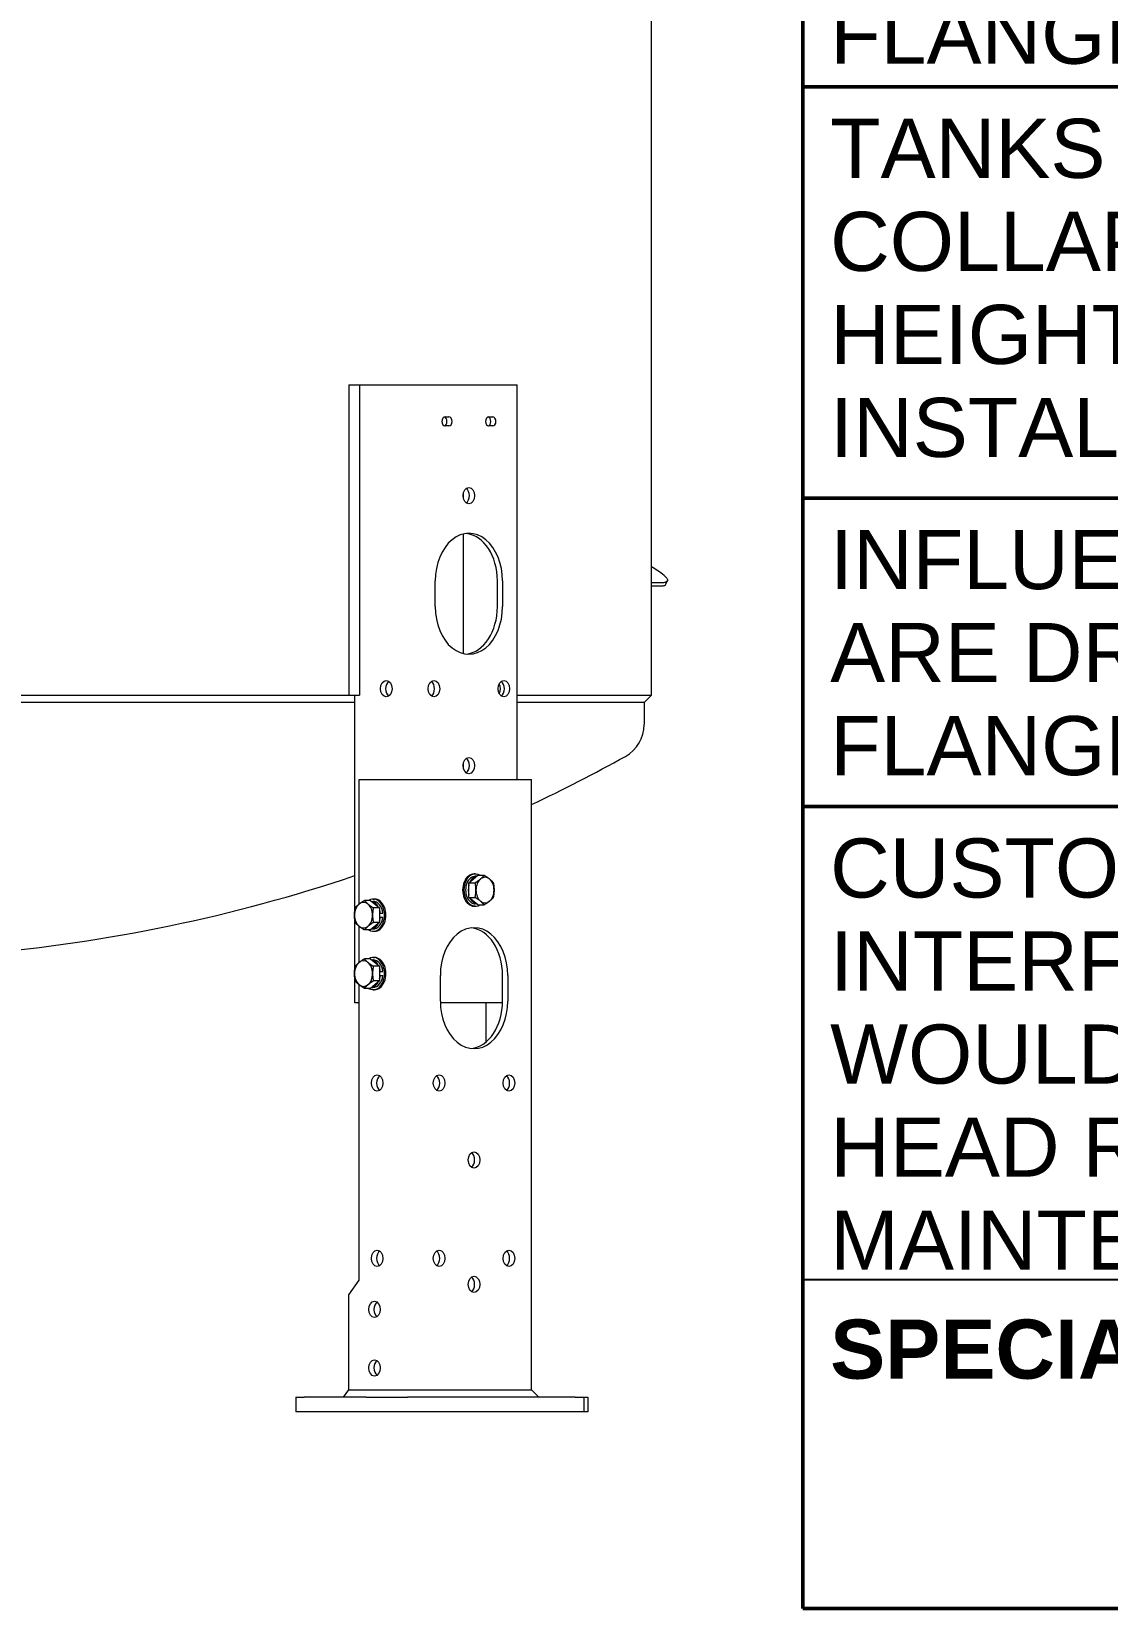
# Model space of a CAD drawing. Header units: inches. Extents: x 20 to 536, y 8 to 344.
# Drawn here: x 431.5 to 468.4, y 44 to 98 of the extents above; entities that cross this region are included whole.
import ezdxf
from ezdxf.enums import TextEntityAlignment as Align

# ---------------------------------------------------------------- set-up
doc = ezdxf.new("R2010")
doc.units = ezdxf.units.IN
doc.header["$LTSCALE"] = 16
doc.header["$MEASUREMENT"] = 0
doc.layers.get('0').update_dxf_attribs({"lineweight": 25})
for name, color, linetype, lineweight in [('Sketch Geometry (ANSI)', 7, 'Continuous', 25), ('Sketch Geometry(MEMCOR)', 7, 'Continuous', 50), ('Symbols(MEMCOR)', 7, 'Continuous', 25), ('Visible (ANSI)', 7, 'Continuous', 50)]:
    doc.layers.add(name, color=color, linetype=linetype, lineweight=lineweight)
doc.styles.add('MEMCOR', font='arial.ttf')
doc.styles.get("Standard").update_dxf_attribs({"font": 'arial.ttf'})

# ---------------------------------------------------------------- blocks, each defined once
blk = doc.blocks.new('NOTES')
at = {"layer": 'Sketch Geometry (ANSI)'}
blk.add_line((-2.075, -1.21), (2.075, -1.21), dxfattribs=at)
at = {"layer": 'Sketch Geometry(MEMCOR)'}
for p, q in [((-2.075, -1.85), (-2.075, 1.85)), ((-2.075, 1.11), (2.075, 1.11)), ((-2.075, 1.11), (2.075, 1.11)), ((-2.075, 0.31), (2.075, 0.31)), ((-2.075, -0.29), (2.075, -0.29)), ((2.075, -1.85), (-2.075, -1.85))]:
    blk.add_line(p, q, dxfattribs=at)
at = {"layer": 'Symbols(MEMCOR)', "color": 7, "insert": (-2.0218, 1.27), "char_height": 0.114972, "width": 3.913787, "attachment_point": 1, "style": 'MEMCOR'}
blk.add_mtext('\\fArial|b0|i0;FLANGES CONFORM TO ANSI B16.5, CLASS 150', dxfattribs=at)
at = {"layer": 'Symbols(MEMCOR)', "color": 7, "char_height": 0.114972, "attachment_point": 1, "line_spacing_factor": 0.944221, "style": 'MEMCOR'}
for s, insert, width in [('\\fArial|b0|i0;TANKS ARE SHIPPED WITH LEGS IN THE COLLAPSED POSITION TO REDUCE OVERALL HEIGHT AND ASSIST TANK ACCESS. TANK MUST BE INSTALLED WITH LEGS IN EXTENDED POSITION.', (-2.0218, 1.048), 4.125148), ('\\fArial|b0|i0;INFLUENT, EFFLUENT, & DRAIN CONNECTIONS ARE DRILLED FOR METRIC AND IMPERIAL FLANGE BOLT PATTERNS', (-2.0218, 0.248), 3.923818), ('\\fArial|b0|i0;CUSTOMER IS TO CONFIRM THERE ARE NO INTERFERENCES IN THE FILTER ROOM THAT WOULD INHIBIT THE ROTATIONAL SWING OF THE HEAD REQUIRED FOR GENERAL FILTER MAINTENANCE', (-2.0218, -0.352), 4.083133)]:
    blk.add_mtext(s, dxfattribs=dict(at, insert=insert, width=width))
at = {"layer": 'Symbols(MEMCOR)', "color": 7, "insert": (-2.0218, -1.288), "char_height": 0.114972, "attachment_point": 1, "style": 'MEMCOR'}
blk.add_mtext('\\fArial|b1|i0;{\\H0.1150;SPECIAL NOTES:}', dxfattribs=at)
at = {"layer": 'Symbols(MEMCOR)', "color": 7, "lineweight": 30, "flags": 63}
for tag, p in [('@Special_Notes', (-2.0218, -1.4827)), ('@Special_Notes1', (-2.0218, -1.6773))]:
    blk.add_attdef(tag, text='', height=0.115, dxfattribs=at).set_placement(p, align=Align.TOP_LEFT)

msp = doc.modelspace()

# ---------------------------------------------------------------- linework, layer by layer
at = {"layer": 'Visible (ANSI)', "linetype": 'Continuous', "lineweight": 18}
for p, q in [((452.761224, 75.28516), (452.761224, 106.168991)), ((442.397584, 85.91016), (442.768495, 85.91016)), ((442.397584, 85.91016), (442.397584, 75.28516)), ((442.768495, 85.91016), (444.076513, 85.91016)), ((442.768495, 85.91016), (442.768495, 75.28516)), ((444.076513, 85.91016), (445.05232, 85.91016)), ((445.05232, 85.91016), (447.9656, 85.91016)), ((447.9656, 85.91016), (448.167696, 85.91016)), ((448.167696, 72.40616), (448.167696, 85.91016)), ((445.692252, 84.81516), (445.826602, 84.81516)), ((447.191318, 84.81516), (447.325668, 84.81516)), ((445.826602, 84.50516), (445.692252, 84.50516)), ((447.325668, 84.50516), (447.191318, 84.50516)), ((446.320826, 82.032919), (446.320826, 82.207402)), ((446.320826, 76.712021), (446.320826, 80.808299)), ((445.356376, 78.32016), (445.356376, 79.20016)), ((447.484767, 78.32016), (447.484767, 79.20016)), ((447.661544, 79.20016), (447.661544, 78.32016)), ((453.145084, 79.137376), (452.761224, 79.137376)), ((452.761224, 79.027477), (453.095981, 79.027477)), ((453.253236, 79.08978), (453.302346, 79.199693)), ((425.009202, 75.28516), (442.397584, 75.28516)), ((442.397584, 75.28516), (442.768495, 75.28516)), ((442.608515, 67.940886), (442.608515, 75.28516)), ((443.739464, 75.28516), (443.798378, 75.28516)), ((445.19469, 75.28516), (445.253604, 75.28516)), ((448.167696, 75.28516), (452.761224, 75.28516)), ((452.5092, 75.03516), (452.7592, 75.28516)), ((442.608515, 75.03516), (425.009202, 75.03516)), ((452.5092, 75.03516), (448.167696, 75.03516)), ((452.5092, 75.03516), (452.5092, 74.284899)), ((446.320826, 72.791919), (446.320826, 72.966402)), ((442.748274, 72.40616), (443.940956, 72.40616)), ((442.748274, 68.13533), (442.748274, 72.40616)), ((443.940956, 72.40616), (444.916763, 72.40616)), ((444.916763, 72.40616), (448.45471, 72.40616)), ((448.45471, 72.40616), (448.656807, 72.40616)), ((448.656807, 51.50616), (448.656807, 72.40616)), ((446.509308, 68.868751), (446.818667, 69.121342)), ((446.730279, 69.167342), (446.685737, 69.167342)), ((446.818667, 69.121342), (447.034104, 69.121342)), ((446.509308, 68.36357), (446.509308, 68.868751)), ((446.509308, 68.868751), (446.724745, 68.868751)), ((446.777234, 69.087512), (446.730279, 69.087512)), ((443.145674, 68.261342), (442.930237, 68.261342)), ((443.145674, 68.261342), (443.455033, 68.008751)), ((443.187108, 68.227512), (443.234062, 68.227512)), ((443.234062, 68.307342), (443.278604, 68.307342)), ((446.818667, 68.110979), (446.509308, 68.36357)), ((446.509308, 68.36357), (446.724745, 68.36357)), ((446.730279, 68.064979), (446.685737, 68.064979)), ((446.777234, 68.144809), (446.730279, 68.144809)), ((446.818667, 68.110979), (447.034104, 68.110979)), ((442.608515, 65.940886), (442.608515, 67.571435)), ((443.455033, 67.50357), (443.145674, 67.250979)), ((443.455033, 68.008751), (443.239596, 68.008751)), ((443.455033, 67.50357), (443.239596, 67.50357)), ((443.455033, 68.008751), (443.455033, 67.50357)), ((443.475503, 67.823961), (443.455033, 67.823961)), ((443.455033, 67.68836), (443.475503, 67.68836)), ((443.475503, 67.823961), (443.563892, 67.823961)), ((443.475503, 67.68836), (443.563892, 67.68836)), ((442.748274, 66.13533), (442.748274, 67.376991)), ((443.145674, 67.250979), (442.930237, 67.250979)), ((443.187108, 67.284809), (443.234062, 67.284809)), ((443.234062, 67.204979), (443.278604, 67.204979)), ((443.145674, 66.261342), (442.930237, 66.261342)), ((443.145674, 66.261342), (443.455033, 66.008751)), ((443.187108, 66.227512), (443.234062, 66.227512)), ((443.234062, 66.307342), (443.278604, 66.307342)), ((443.455033, 66.008751), (443.239596, 66.008751)), ((443.455033, 66.008751), (443.455033, 65.50357)), ((442.608515, 64.76016), (442.608515, 65.571435)), ((442.748274, 55.25616), (442.748274, 65.376991)), ((443.455033, 65.50357), (443.145674, 65.250979)), ((443.455033, 65.50357), (443.239596, 65.50357)), ((443.475503, 65.823961), (443.455033, 65.823961)), ((443.455033, 65.68836), (443.475503, 65.68836)), ((443.475503, 65.823961), (443.563892, 65.823961)), ((443.475503, 65.68836), (443.563892, 65.68836)), ((445.533153, 64.81616), (445.533153, 65.69616)), ((447.661544, 64.81616), (447.661544, 65.69616)), ((447.838321, 65.69616), (447.838321, 64.81616)), ((443.145674, 65.250979), (442.930237, 65.250979)), ((443.187108, 65.284809), (443.234062, 65.284809)), ((443.234062, 65.204979), (443.278604, 65.204979)), ((442.748274, 64.76016), (442.608515, 64.76016)), ((447.660864, 64.76016), (445.533833, 64.76016)), ((447.085252, 64.76016), (447.085252, 63.404539)), ((442.394721, 54.75616), (442.748274, 55.25616)), ((442.394721, 51.50616), (442.394721, 54.75616)), ((442.217944, 51.25616), (442.394721, 51.50616)), ((442.394721, 51.50616), (443.940956, 51.50616)), ((443.940956, 51.50616), (444.916763, 51.50616)), ((444.916763, 51.50616), (448.45471, 51.50616)), ((448.45471, 51.50616), (448.656807, 51.50616)), ((448.656807, 51.50616), (448.906807, 51.25616)), ((440.579219, 51.25616), (440.872112, 51.25616)), ((440.579219, 51.25616), (440.579219, 50.75616)), ((440.872112, 50.75616), (440.579219, 50.75616)), ((442.993433, 51.25616), (440.872112, 51.25616)), ((442.993433, 50.75616), (440.872112, 50.75616)), ((442.993433, 51.25616), (444.407646, 51.25616)), ((444.407646, 50.75616), (442.993433, 50.75616)), ((450.149353, 51.25616), (444.407646, 51.25616)), ((450.149353, 50.75616), (444.407646, 50.75616)), ((450.149353, 51.25616), (450.442247, 51.25616)), ((450.442247, 50.75616), (450.149353, 50.75616)), ((450.442247, 51.25616), (450.586081, 51.25616)), ((450.442247, 51.25616), (450.442247, 50.75616)), ((450.586081, 50.75616), (450.442247, 50.75616)), ((450.586081, 51.25616), (450.586081, 50.75616))]:
    msp.add_line(p, q, dxfattribs=at)
for centre, radius, start, end in [((451.2612, 74.284899), 1.248, 299.0511754, 0), ((425.0092, 121.54516), 55.31, 295.3119666, 299.0511754), ((425.0092, 121.54516), 55.31, 274.9256963, 288.5537465)]:
    msp.add_arc(centre, radius, start, end, dxfattribs=at)
for centre, major_axis, start_param, end_param in [((445.692252, 84.66016), (0, -0.155), 3.141592654, 6.283185307), ((445.649825, 84.66016), (0, -0.155), 0.194777643, 2.946815011), ((445.826602, 84.66016), (0, 0.155), 3.141592654, 6.283185307), ((447.191318, 84.66016), (0, -0.155), 3.141592654, 6.283185307), ((447.148892, 84.66016), (0, -0.155), 0.194777643, 2.946815011), ((447.325668, 84.66016), (0, 0.155), 3.141592654, 6.283185307), ((446.332183, 82.12016), (0, 0.28), 3.604362771, 5.820415189), ((446.50896, 79.20016), (0, 1.63), 4.71238898, 7.853981634), ((446.332183, 79.20016), (0, 1.63), 4.71238898, 6.206422826), ((450.714831, 72.906987), (0, -7.37), 2.645951498, 2.738051011), ((446.50896, 78.32016), (0, -1.63), 4.71238898, 7.853981634), ((446.332183, 78.32016), (0, -1.63), 0.076762481, 1.570796327), ((443.85731, 75.51016), (0, -0.28), 3.604362771, 5.820415189), ((445.135759, 75.51016), (0, 0.28), 3.604362771, 5.820415189), ((447.392843, 75.51016), (0, -0.28), 0.909644844, 2.23194781), ((447.528608, 75.51016), (0, 0.28), 3.604362771, 5.820415189), ((446.332183, 72.87916), (0, 0.28), 3.604362771, 5.820415189), ((446.685737, 68.61616), (0, 0.551181), 0, 3.141592654), ((446.730279, 68.61616), (0, 0.551181), 5.8717395, 9.836223768), ((446.730279, 68.61616), (0, 0.471351), 0, 3.141592654), ((446.818667, 68.61616), (0, 0.471351), 1.189499578, 1.952093075), ((446.818667, 68.61616), (0, 0.471351), 0.142302027, 0.904895524), ((447.061735, 68.61616), (0, -0.4375), 3.665191429, 4.71238898), ((447.061735, 68.61616), (0, -0.4375), 4.71238898, 5.759586532), ((447.061735, 68.61616), (0, 0.4375), 5.759586532, 6.806784083), ((447.061735, 68.61616), (0, 0.4375), 4.71238898, 5.759586532), ((447.061735, 68.61616), (0, 0.4375), 3.665191429, 4.71238898), ((442.902606, 67.75616), (0, -0.4375), 3.665191429, 4.71238898), ((442.902606, 67.75616), (0, 0.4375), 5.759586532, 6.806784083), ((442.902606, 67.75616), (0, 0.4375), 4.71238898, 5.759586532), ((443.234062, 67.75616), (0, -0.551181), 5.8717395, 9.836223768), ((443.145674, 67.75616), (0, 0.471351), 5.378289783, 6.14088328), ((443.234062, 67.75616), (0, 0.471351), 4.856733198, 6.283185307), ((443.278604, 67.75616), (0, -0.551181), 0, 3.141592654), ((446.818667, 68.61616), (0, -0.471351), 5.378289783, 6.14088328), ((447.061735, 68.61616), (0, -0.4375), 5.759586532, 6.806784083), ((442.902606, 67.75616), (0, -0.4375), 4.71238898, 5.759586532), ((442.902606, 67.75616), (0, 0.4375), 3.665191429, 4.71238898), ((443.234062, 67.75616), (0, -0.471351), 0, 1.426452109), ((443.145674, 67.75616), (0, -0.471351), 1.715140545, 1.952093075), ((443.145674, 67.75616), (0, -0.471351), 1.189499578, 1.426452109), ((442.902606, 67.75616), (0, -0.4375), 5.759586532, 6.806784083), ((443.145674, 67.75616), (0, -0.471351), 0.142302027, 0.904895524), ((446.685737, 65.69616), (0, 1.63), 4.71238898, 7.853981634), ((446.50896, 65.69616), (0, 1.63), 4.71238898, 6.206422826), ((442.902606, 65.75616), (0, -0.4375), 3.665191429, 4.71238898), ((442.902606, 65.75616), (0, 0.4375), 5.759586532, 6.806784083), ((442.902606, 65.75616), (0, 0.4375), 4.71238898, 5.759586532), ((443.234062, 65.75616), (0, -0.551181), 5.8717395, 9.836223768), ((443.145674, 65.75616), (0, 0.471351), 5.378289783, 6.14088328), ((443.234062, 65.75616), (0, 0.471351), 4.856733198, 6.283185307), ((443.278604, 65.75616), (0, -0.551181), 0, 3.141592654), ((443.145674, 65.75616), (0, -0.471351), 1.715140545, 1.952093075), ((442.902606, 65.75616), (0, -0.4375), 4.71238898, 5.759586532), ((442.902606, 65.75616), (0, -0.4375), 5.759586532, 6.806784083), ((442.902606, 65.75616), (0, 0.4375), 3.665191429, 4.71238898), ((443.145674, 65.75616), (0, -0.471351), 0.142302027, 0.904895524), ((443.234062, 65.75616), (0, -0.471351), 0, 1.426452109), ((443.145674, 65.75616), (0, -0.471351), 1.189499578, 1.426452109), ((446.685737, 64.81616), (0, -1.63), 4.71238898, 7.853981634), ((446.50896, 64.81616), (0, -1.63), 0.076762481, 1.570796327), ((443.544976, 62.00616), (0, -0.28), 3.604362771, 5.820415189), ((445.312743, 62.00616), (0, 0.28), 3.604362771, 5.820415189), ((447.705177, 62.00616), (0, 0.28), 3.604362771, 5.820415189), ((446.50896, 59.37516), (0, 0.28), 3.604362771, 5.820415189), ((443.544976, 56.00616), (0, -0.28), 3.604362771, 5.820415189), ((445.312743, 56.00616), (0, 0.28), 3.604362771, 5.820415189), ((447.705177, 56.00616), (0, 0.28), 3.604362771, 5.820415189), ((446.50896, 55.11216), (0, 0.28), 3.604362771, 5.820415189), ((443.455381, 54.25616), (0, -0.28), 3.604362771, 5.820415189), ((443.455381, 52.25616), (0, -0.28), 3.604362771, 5.820415189)]:
    msp.add_ellipse(centre, major_axis=major_axis, ratio=0.707106781, start_param=start_param, end_param=end_param, dxfattribs=at)
for centre, major_axis in [((446.50896, 82.12016), (0, -0.28)), ((443.680533, 75.51016), (0, 0.28)), ((445.312535, 75.51016), (0, -0.28)), ((447.705385, 75.51016), (0, -0.28)), ((446.50896, 72.87916), (0, -0.28)), ((443.368199, 62.00616), (0, 0.28)), ((445.48952, 62.00616), (0, -0.28)), ((447.881954, 62.00616), (0, -0.28)), ((446.685737, 59.37516), (0, -0.28)), ((443.368199, 56.00616), (0, 0.28)), ((445.48952, 56.00616), (0, -0.28)), ((447.881954, 56.00616), (0, -0.28)), ((446.685737, 55.11216), (0, -0.28)), ((443.278604, 54.25616), (0, -0.28)), ((443.278604, 52.25616), (0, -0.28))]:
    msp.add_ellipse(centre, major_axis=major_axis, ratio=0.707106781, dxfattribs=at)
for points, knots in [([(453.19334, 79.39011), (453.232429, 79.360223), (453.264977, 79.327562), (453.304514, 79.266111), (453.311518, 79.237362), (453.302473, 79.191408), (453.28585, 79.171142), (453.229344, 79.144107), (453.189479, 79.137376), (453.145084, 79.137376)], [5.751172896, 5.751172896, 5.751172896, 5.751172896, 6.230027309, 6.230027309, 6.708881722, 6.708881722, 7.187288544, 7.187288544, 7.665695365, 7.665695365, 7.665695365, 7.665695365]), ([(453.095981, 79.027477), (453.140375, 79.027477), (453.18024, 79.034209), (453.230558, 79.058281), (453.245528, 79.072951), (453.253177, 79.089804)], [7.666112893, 7.666112893, 7.666112893, 7.666112893, 8.1445202479, 8.1445202479, 8.5181613892, 8.5181613892, 8.5181613892, 8.5181613892])]:
    msp.add_open_spline(points, degree=3, knots=knots, dxfattribs=at)
for points, weights in [([(446.907056, 68.995047), (446.978843, 69.05366), (447.034104, 69.121342)], [1, 1.04314139574, 1.01001874936]), ([(447.034104, 69.121342), (447.144628, 69.05366), (447.216415, 68.995047)], [1.01001874936, 1.04314139574, 1]), ([(446.724745, 68.868751), (446.835269, 68.936433), (446.907056, 68.995047)], [1.01001874936, 1.04314139574, 1]), ([(446.752376, 68.61616), (446.752376, 68.733388), (446.724745, 68.868751)], [1, 1.04314139574, 1.01001874936]), ([(446.724745, 68.36357), (446.752376, 68.498933), (446.752376, 68.61616)], [1.01001874936, 1.04314139574, 1]), ([(447.216415, 68.995047), (447.288202, 68.936433), (447.343464, 68.868751)], [1, 1.04314139574, 1.01001874936]), ([(447.343464, 68.868751), (447.371094, 68.733388), (447.371094, 68.61616)], [1.01001874936, 1.04314139574, 1]), ([(447.371094, 68.61616), (447.371094, 68.498933), (447.343464, 68.36357)], [1, 1.04314139574, 1.01001874936]), ([(442.620878, 68.008751), (442.676139, 68.076433), (442.747926, 68.135047)], [1.01001874936, 1.04314139574, 1]), ([(442.747926, 68.135047), (442.819713, 68.19366), (442.930237, 68.261342)], [1, 1.04314139574, 1.01001874936]), ([(442.930237, 68.261342), (442.985499, 68.19366), (443.057286, 68.135047)], [1.01001874936, 1.04314139574, 1]), ([(443.057286, 68.135047), (443.129073, 68.076433), (443.239596, 68.008751)], [1, 1.04314139574, 1.01001874936]), ([(446.907056, 68.237274), (446.835269, 68.295888), (446.724745, 68.36357)], [1, 1.04314139574, 1.01001874936]), ([(447.034104, 68.110979), (446.978843, 68.17866), (446.907056, 68.237274)], [1.01001874936, 1.04314139574, 1]), ([(447.216415, 68.237274), (447.144628, 68.17866), (447.034104, 68.110979)], [1, 1.04314139574, 1.01001874936]), ([(447.343464, 68.36357), (447.288202, 68.295888), (447.216415, 68.237274)], [1.01001874936, 1.04314139574, 1]), ([(442.593247, 67.75616), (442.593247, 67.873388), (442.620878, 68.008751)], [1, 1.04314139574, 1.01001874936]), ([(442.620878, 67.50357), (442.593247, 67.638933), (442.593247, 67.75616)], [1.01001874936, 1.04314139574, 1]), ([(442.747926, 67.377274), (442.676139, 67.435888), (442.620878, 67.50357)], [1, 1.04314139574, 1.01001874936]), ([(443.239596, 67.50357), (443.129073, 67.435888), (443.057286, 67.377274)], [1.01001874936, 1.04314139574, 1]), ([(443.239596, 68.008751), (443.211965, 67.873388), (443.211965, 67.75616)], [1.01001874936, 1.04314139574, 1]), ([(443.211965, 67.75616), (443.211965, 67.638933), (443.239596, 67.50357)], [1, 1.04314139574, 1.01001874936]), ([(442.930237, 67.250979), (442.819713, 67.31866), (442.747926, 67.377274)], [1.01001874936, 1.04314139574, 1]), ([(443.057286, 67.377274), (442.985499, 67.31866), (442.930237, 67.250979)], [1, 1.04314139574, 1.01001874936]), ([(442.593247, 65.75616), (442.593247, 65.873388), (442.620878, 66.008751)], [1, 1.04314139574, 1.01001874936]), ([(442.620878, 66.008751), (442.676139, 66.076433), (442.747926, 66.135047)], [1.01001874936, 1.04314139574, 1]), ([(442.747926, 66.135047), (442.819713, 66.19366), (442.930237, 66.261342)], [1, 1.04314139574, 1.01001874936]), ([(442.930237, 66.261342), (442.985499, 66.19366), (443.057286, 66.135047)], [1.01001874936, 1.04314139574, 1]), ([(443.057286, 66.135047), (443.129073, 66.076433), (443.239596, 66.008751)], [1, 1.04314139574, 1.01001874936]), ([(443.239596, 66.008751), (443.211965, 65.873388), (443.211965, 65.75616)], [1.01001874936, 1.04314139574, 1]), ([(442.620878, 65.50357), (442.593247, 65.638933), (442.593247, 65.75616)], [1.01001874936, 1.04314139574, 1]), ([(442.747926, 65.377274), (442.676139, 65.435888), (442.620878, 65.50357)], [1, 1.04314139574, 1.01001874936]), ([(442.930237, 65.250979), (442.819713, 65.31866), (442.747926, 65.377274)], [1.01001874936, 1.04314139574, 1]), ([(443.057286, 65.377274), (442.985499, 65.31866), (442.930237, 65.250979)], [1, 1.04314139574, 1.01001874936]), ([(443.239596, 65.50357), (443.129073, 65.435888), (443.057286, 65.377274)], [1.01001874936, 1.04314139574, 1]), ([(443.211965, 65.75616), (443.211965, 65.638933), (443.239596, 65.50357)], [1, 1.04314139574, 1.01001874936])]:
    msp.add_rational_spline(points, weights, degree=2, dxfattribs=at)

# ---------------------------------------------------------------- block references
at = {"xscale": 17.6, "yscale": 17.6, "zscale": 17.6}
msp.add_blockref('NOTES', (494.462002, 76.57853), dxfattribs=at)

doc.saveas('drawing.dxf')
